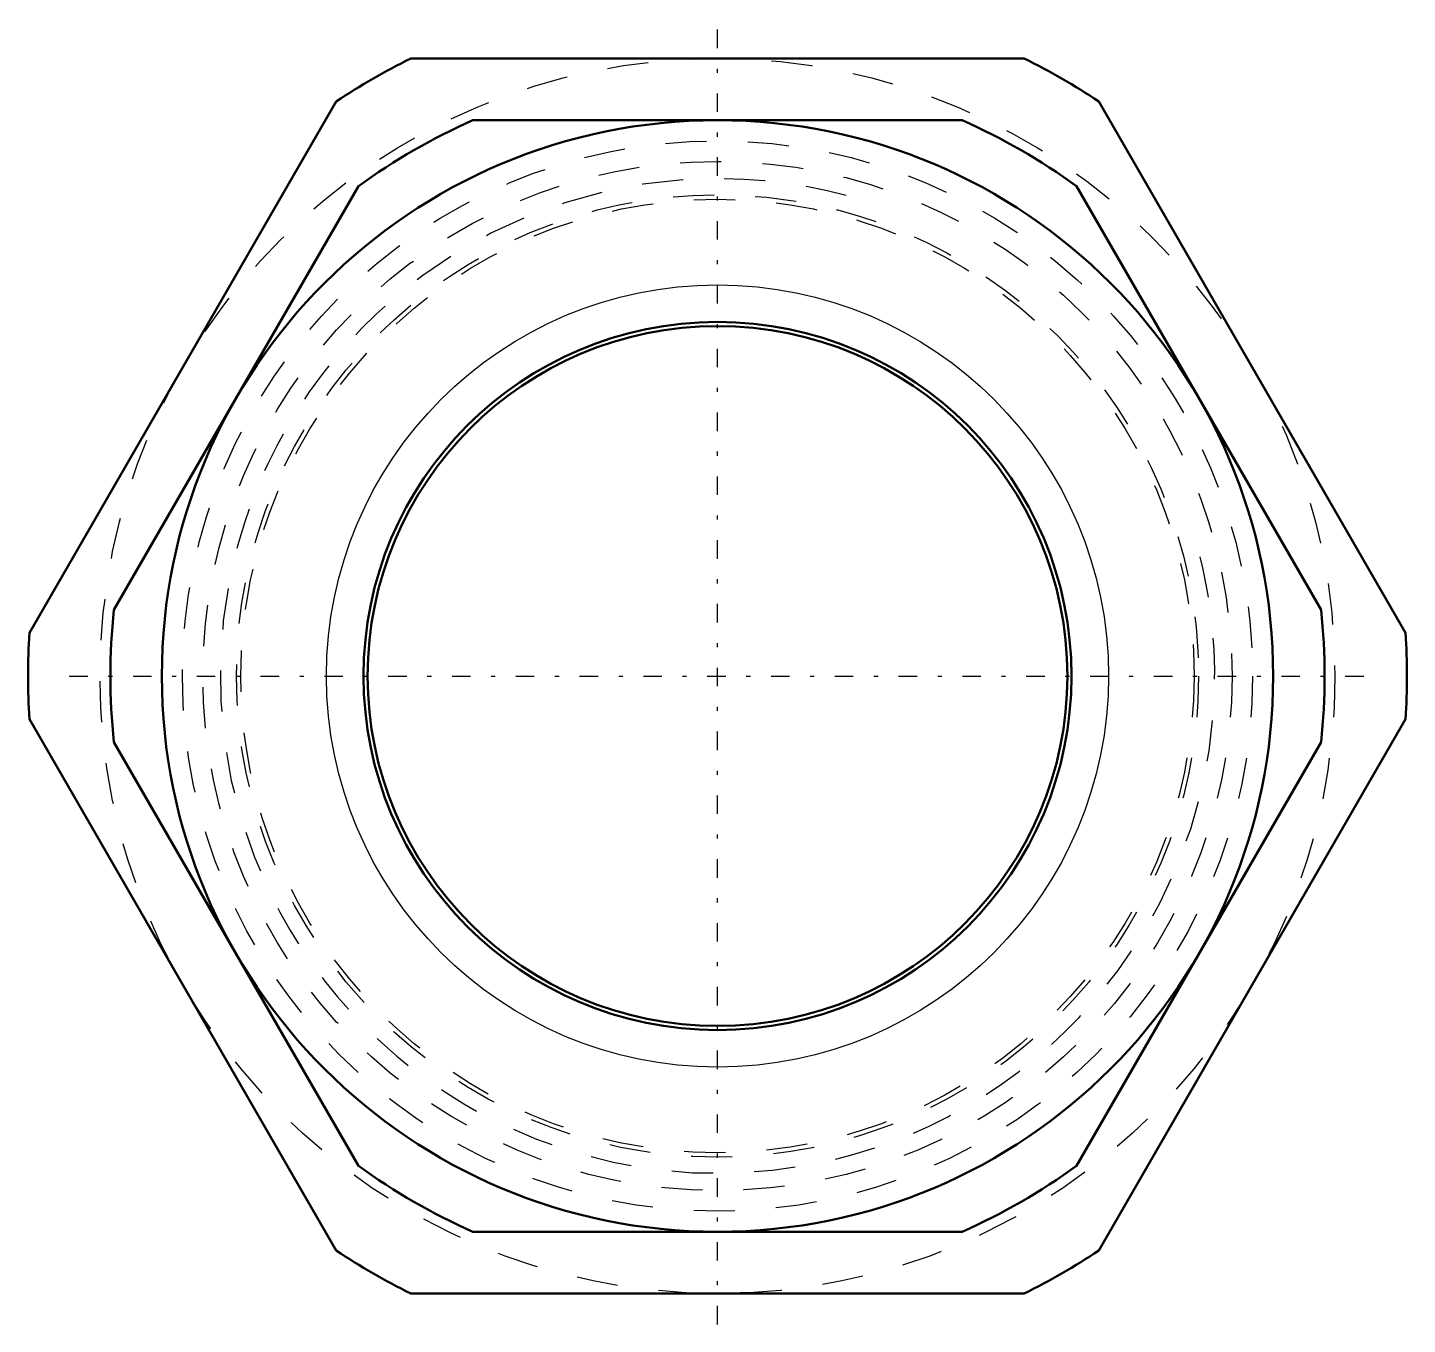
# Model space of a CAD drawing. Header units: millimetres. Extents: x -16.8 to 16.8, y -15.8 to 15.8.
import ezdxf

# ---------------------------------------------------------------- set-up
doc = ezdxf.new("R2010")
doc.units = ezdxf.units.MM
doc.linetypes.add('Center', pattern=[1.5, 0.45, -0.5, 0.05, -0.5])
doc.linetypes.add('Dashed', pattern=[2, 1, -1])
for name, color, linetype, lineweight in [('AM_0', 7, 'Continuous', 50), ('AM_4', 3, 'Continuous', 25), ('AM_5', 3, 'Continuous', 25), ('AM_7', 7, 'Center', 25), ('AM_9', 6, 'Dashed', 25)]:
    doc.layers.add(name, color=color, linetype=linetype, lineweight=lineweight)

# ---------------------------------------------------------------- blocks, each defined once
blk = doc.blocks.new('1_2411_831_02_0_in_2411_831_17__4')
at = {"layer": 'AM_0'}
for p, q in [((7.454, 15), (-7.454, 15)), ((-9.263, 13.955), (-16.717, 1.045)), ((16.717, 1.045), (9.263, 13.955)), ((-16.717, -1.045), (-9.263, -13.955)), ((9.263, -13.955), (16.717, -1.045)), ((-7.454, -15), (7.454, -15))]:
    blk.add_line(p, q, dxfattribs=at)
for start, end in [(116.4244, 123.5756), (56.4244, 63.5756), (176.4244, 183.5756), (356.4244, 3.5756), (236.4244, 243.5756), (296.4244, 303.5756)]:
    blk.add_arc((0, 0), 16.75, start, end, dxfattribs=at)
at = {"layer": 'AM_7'}
for p, q in [((0, -15.75), (0, 15.75)), ((-15.75, 0), (15.75, 0))]:
    blk.add_line(p, q, dxfattribs=at)
at = {"layer": 'AM_9'}
for radius in [15, 11.688]:
    blk.add_circle((0, 0), radius, dxfattribs=at)
blk = doc.blocks.new('2_2411_831_17__01_0_in_2411_831_17__4')
at = {"layer": 'AM_0'}
for p, q in [((5.942, 13.5), (-5.942, 13.5)), ((-8.72, 11.896), (-14.663, 1.604)), ((14.663, 1.604), (8.72, 11.896)), ((-14.663, -1.604), (-8.72, -11.896)), ((8.72, -11.896), (14.663, -1.604)), ((-5.942, -13.5), (5.942, -13.5))]:
    blk.add_line(p, q, dxfattribs=at)
for radius in [13.5, 8.6, 8.5]:
    blk.add_circle((0, 0), radius, dxfattribs=at)
for start, end in [(113.7581, 126.2419), (53.7581, 66.2419), (173.7581, 186.2419), (353.7581, 6.2419), (233.7581, 246.2419), (293.7581, 306.2419)]:
    blk.add_arc((0, 0), 14.75, start, end, dxfattribs=at)
at = {"layer": 'AM_4'}
blk.add_circle((0, 0), 9.5, dxfattribs=at)
at = {"layer": 'AM_5', "linetype": 'Dashed'}
blk.add_arc((0, 0), 12.08, 75, 15, dxfattribs=at)
at = {"layer": 'AM_9'}
for radius in [13, 12.5, 11.58]:
    blk.add_circle((0, 0), radius, dxfattribs=at)

msp = doc.modelspace()

# ---------------------------------------------------------------- block references
for name in ['1_2411_831_02_0_in_2411_831_17__4', '2_2411_831_17__01_0_in_2411_831_17__4']:
    msp.add_blockref(name, (0, 0))

doc.saveas('drawing.dxf')
